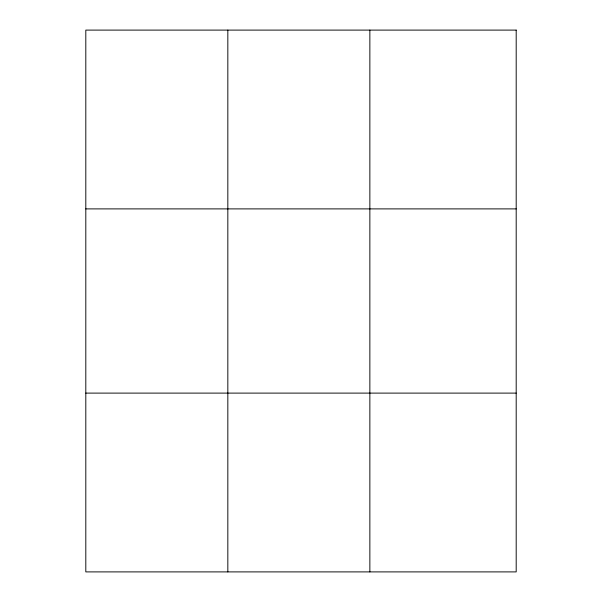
<?xml version="1.0" encoding="UTF-8"?>
<svg xmlns="http://www.w3.org/2000/svg" width="602" height="602" viewBox="0 0 602 602"><rect width="100%" height="100%" fill="white"/><g stroke="black" fill="none" stroke-linecap="round" stroke-linejoin="round"><path stroke-width="0.9" d="M227.834 571.9L227.834 30.1M369.861 571.9L369.861 30.1M85.808 208.894L516.192 208.894M85.808 393.106L516.192 393.106M516.192 30.1L516.192 571.9L85.808 571.9L85.808 30.1L516.192 30.1"/></g></svg>
